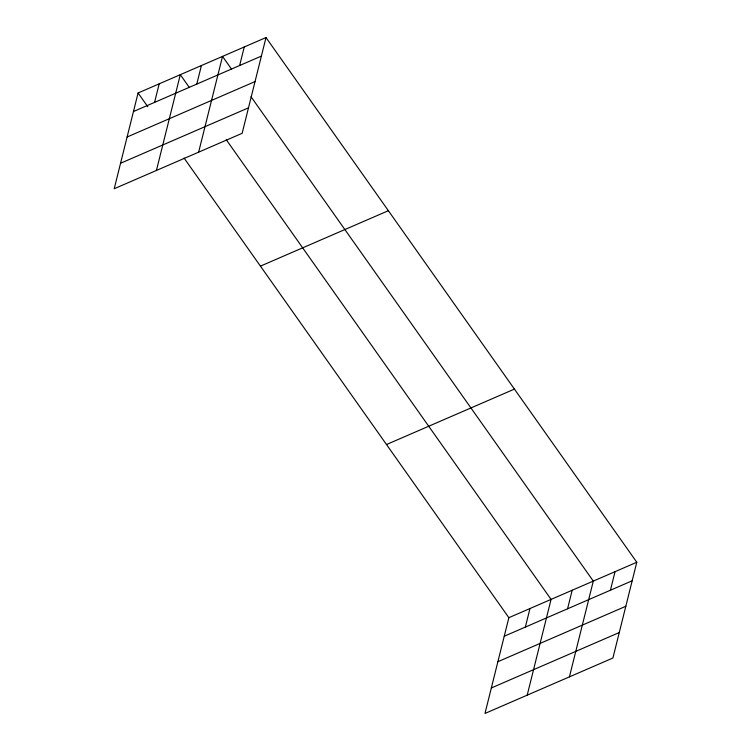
<?xml version="1.0" encoding="UTF-8"?>
<svg xmlns="http://www.w3.org/2000/svg" width="751" height="751" viewBox="0 0 751 751"><rect width="100%" height="100%" fill="white"/><g stroke="black" fill="none" stroke-linecap="round" stroke-linejoin="round"><path stroke-width="1.13" d="M138.081 92.983L114.208 188.745L242.141 133.312L266.014 37.55L138.081 92.983L147.797 106.717M154.565 102.371L159.193 83.83M156.424 170.449L180.306 74.687L189.365 87.51M196.79 84.084L201.409 65.544M198.639 152.162L222.521 56.4L231.58 69.223M239.644 65.515L244.263 46.975M184.051 158.029L508.859 617.688L484.986 713.45L612.919 658.017L636.792 562.255L266.014 37.55M525.343 627.085L529.971 608.535M527.202 695.163L551.074 599.392L226.267 139.733M567.568 608.789L572.187 590.248M569.418 676.867L593.299 581.105L251.003 96.71M610.422 590.22L615.041 571.68M133.462 111.523L261.395 56.09M127.107 137.001L255.04 81.577M120.564 163.258L248.497 107.834M260.437 266.136L388.37 210.702M386.502 444.536L514.435 389.102M508.859 617.688L636.792 562.255M504.24 636.228L632.173 580.795M497.885 661.706L625.818 606.282M491.342 687.963L619.265 632.539"/></g></svg>
